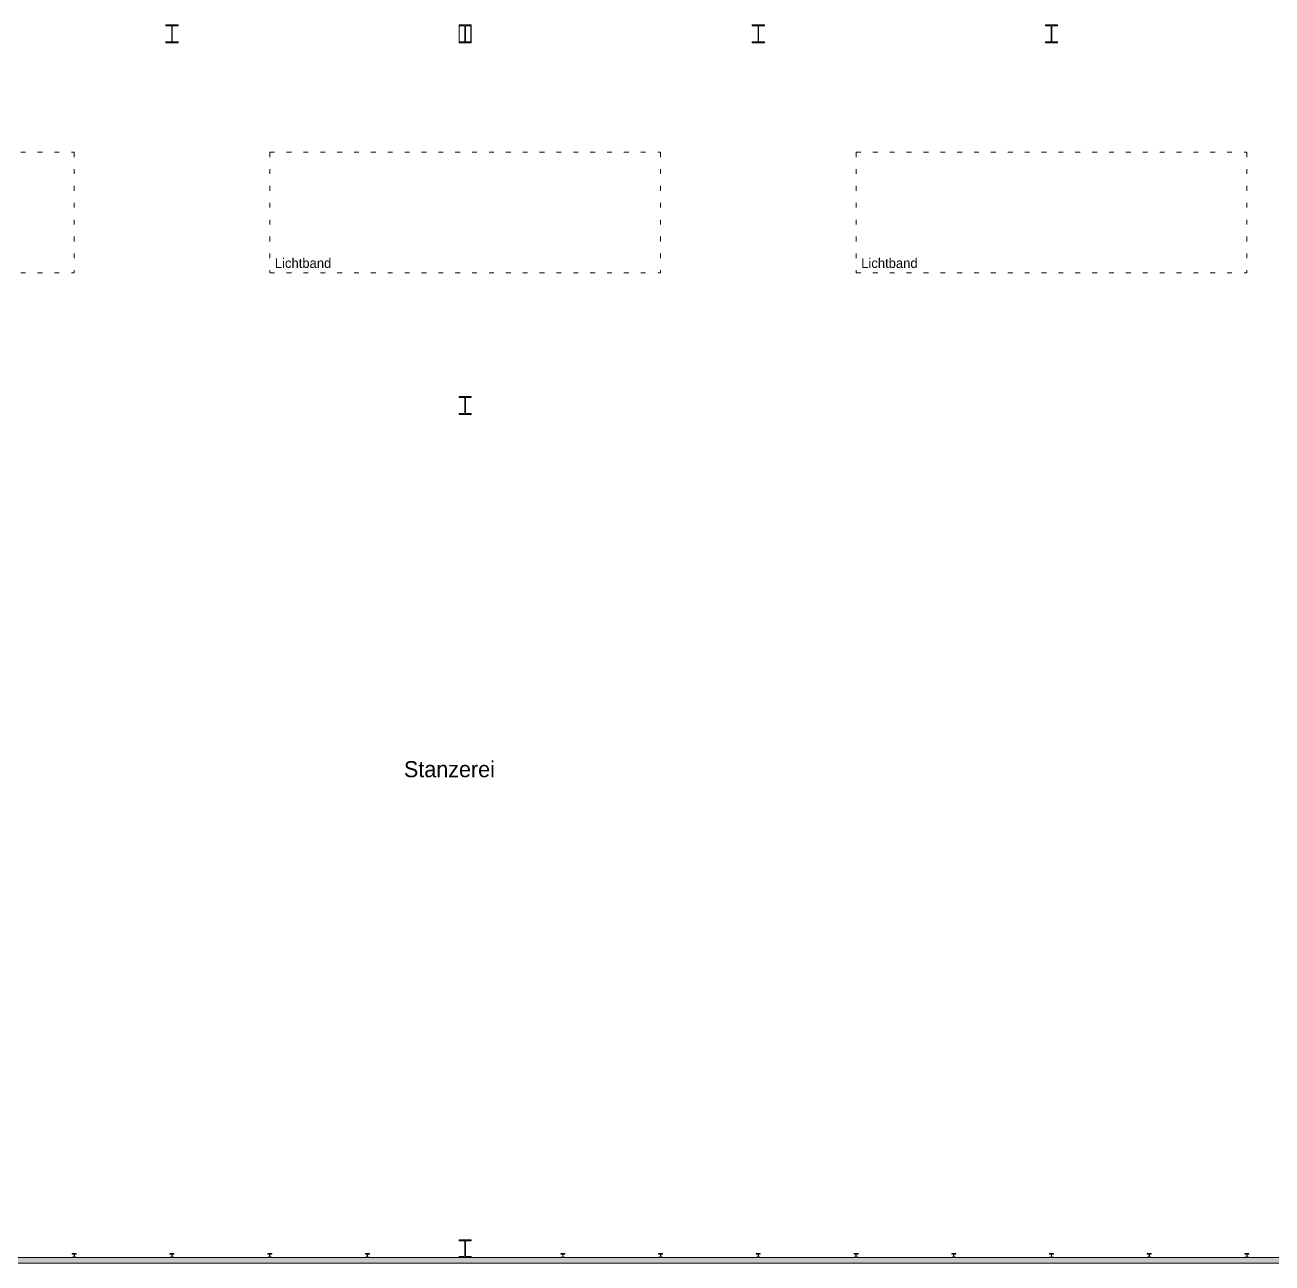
# Model space of a CAD drawing. Header units: inches. Extents: x 57357 to 155319, y 32663 to 109116.
# Drawn here: x 97785 to 128840, y 42773 to 73608 of the extents above; entities that cross this region are included whole.
import ezdxf

# ---------------------------------------------------------------- set-up
doc = ezdxf.new("R2010")
doc.units = ezdxf.units.IN
doc.header["$LTSCALE"] = 300
doc.header["$MEASUREMENT"] = 0
doc.linetypes.add('Achse', pattern=[0.47, 0.01, -0.16, 0.3])
doc.linetypes.add('Punktlinie', pattern=[1.4, 0.4, -1])
doc.layers.add('Grundebene', color=7, linetype='Continuous')
doc.styles.add('ARIAL', font='arial.ttf', dxfattribs={"height": 0.2})

msp = doc.modelspace()

# ---------------------------------------------------------------- hatches: boundary and pattern name
at = {"layer": 'Grundebene', "true_color": 0x000000, "transparency": 33554687}
msp.add_hatch(color=18, dxfattribs=at).paths.add_polyline_path([(81847, 42913), (135397, 42913), (135397, 42773), (81847, 42773)], flags=0)

# ---------------------------------------------------------------- linework, layer by layer
at = {"layer": 'Grundebene', "color": 18, "linetype": 'Continuous', "lineweight": 13, "true_color": 0x000000}
for p, q in [((101597, 73608), (101297, 73608)), ((101297, 73608), (101297, 73582)), ((101597, 73582), (101597, 73608)), ((108897, 73608), (108597, 73608)), ((108597, 73608), (108597, 73582)), ((108897, 73582), (108897, 73608)), ((116197, 73608), (115897, 73608)), ((115897, 73608), (115897, 73582)), ((116197, 73582), (116197, 73608)), ((123497, 73608), (123197, 73608)), ((123197, 73608), (123197, 73582)), ((123497, 73582), (123497, 73608)), ((101297, 73582), (101426, 73582)), ((101440, 73568), (101440, 73198)), ((101454, 73198), (101454, 73568)), ((101468, 73582), (101597, 73582)), ((108597, 73582), (108726, 73582)), ((108597, 73582), (108597, 73184)), ((108602, 73582), (108602, 73184)), ((108740, 73568), (108740, 73198)), ((108754, 73198), (108754, 73568)), ((108768, 73582), (108897, 73582)), ((108892, 73582), (108892, 73184)), ((108897, 73582), (108897, 73184)), ((115897, 73582), (116026, 73582)), ((116040, 73568), (116040, 73198)), ((116054, 73198), (116054, 73568)), ((116068, 73582), (116197, 73582)), ((123197, 73582), (123326, 73582)), ((123340, 73568), (123340, 73198)), ((123354, 73198), (123354, 73568)), ((123368, 73582), (123497, 73582)), ((101426, 73184), (101297, 73184)), ((101297, 73184), (101297, 73158)), ((101297, 73158), (101597, 73158)), ((101597, 73184), (101468, 73184)), ((101597, 73158), (101597, 73184)), ((108726, 73184), (108597, 73184)), ((108597, 73184), (108597, 73158)), ((108597, 73158), (108897, 73158)), ((108897, 73184), (108768, 73184)), ((108897, 73158), (108897, 73184)), ((116026, 73184), (115897, 73184)), ((115897, 73184), (115897, 73158)), ((115897, 73158), (116197, 73158)), ((116197, 73184), (116068, 73184)), ((116197, 73158), (116197, 73184)), ((123326, 73184), (123197, 73184)), ((123197, 73184), (123197, 73158)), ((123197, 73158), (123497, 73158)), ((123497, 73184), (123368, 73184)), ((123497, 73158), (123497, 73184)), ((108897, 64358), (108597, 64358)), ((108597, 64358), (108597, 64332)), ((108597, 64332), (108726, 64332)), ((108740, 64318), (108740, 63948)), ((108754, 63948), (108754, 64318)), ((108768, 64332), (108897, 64332)), ((108897, 64332), (108897, 64358)), ((108726, 63934), (108597, 63934)), ((108597, 63934), (108597, 63908)), ((108597, 63908), (108897, 63908)), ((108897, 63934), (108768, 63934)), ((108897, 63908), (108897, 63934)), ((108897, 43353), (108597, 43353)), ((108597, 43353), (108597, 43327)), ((108597, 43327), (108726, 43327)), ((108740, 43313), (108740, 42953)), ((108754, 42953), (108754, 43313)), ((108768, 43327), (108897, 43327)), ((108897, 43327), (108897, 43353)), ((135397, 42913), (81847, 42913)), ((99064, 43008), (98964, 43008)), ((98964, 43008), (98964, 42998)), ((98964, 42998), (99005, 42998)), ((99005, 42918), (98964, 42918)), ((98964, 42918), (98964, 42908)), ((98964, 42908), (99064, 42908)), ((99011, 42992), (99011, 42924)), ((99017, 42924), (99017, 42992)), ((99023, 42998), (99064, 42998)), ((99064, 42918), (99023, 42918)), ((99064, 42998), (99064, 43008)), ((99064, 42908), (99064, 42918)), ((101497, 43008), (101397, 43008)), ((101397, 43008), (101397, 42998)), ((101397, 42998), (101438, 42998)), ((101438, 42918), (101397, 42918)), ((101397, 42918), (101397, 42908)), ((101397, 42908), (101497, 42908)), ((101444, 42992), (101444, 42924)), ((101450, 42924), (101450, 42992)), ((101456, 42998), (101497, 42998)), ((101497, 42918), (101456, 42918)), ((101497, 42998), (101497, 43008)), ((101497, 42908), (101497, 42918)), ((103931, 43008), (103831, 43008)), ((103831, 43008), (103831, 42998)), ((103831, 42998), (103872, 42998)), ((103872, 42918), (103831, 42918)), ((103831, 42918), (103831, 42908)), ((103831, 42908), (103931, 42908)), ((103878, 42992), (103878, 42924)), ((103884, 42924), (103884, 42992)), ((103890, 42998), (103931, 42998)), ((103931, 42918), (103890, 42918)), ((103931, 42998), (103931, 43008)), ((103931, 42908), (103931, 42918)), ((106364, 43008), (106264, 43008)), ((106264, 43008), (106264, 42998)), ((106264, 42998), (106305, 42998)), ((106305, 42918), (106264, 42918)), ((106264, 42918), (106264, 42908)), ((106264, 42908), (106364, 42908)), ((106311, 42992), (106311, 42924)), ((106317, 42924), (106317, 42992)), ((106323, 42998), (106364, 42998)), ((106364, 42918), (106323, 42918)), ((106364, 42998), (106364, 43008)), ((106364, 42908), (106364, 42918)), ((108726, 42939), (108597, 42939)), ((108597, 42939), (108597, 42913)), ((108597, 42913), (108897, 42913)), ((108897, 42939), (108768, 42939)), ((108897, 42913), (108897, 42939)), ((111230, 43008), (111130, 43008)), ((111130, 43008), (111130, 42998)), ((111130, 42998), (111171, 42998)), ((111171, 42918), (111130, 42918)), ((111130, 42918), (111130, 42908)), ((111130, 42908), (111230, 42908)), ((111177, 42992), (111177, 42924)), ((111183, 42924), (111183, 42992)), ((111189, 42998), (111230, 42998)), ((111230, 42918), (111189, 42918)), ((111230, 42998), (111230, 43008)), ((111230, 42908), (111230, 42918)), ((113664, 43008), (113564, 43008)), ((113564, 43008), (113564, 42998)), ((113564, 42998), (113605, 42998)), ((113605, 42918), (113564, 42918)), ((113564, 42918), (113564, 42908)), ((113564, 42908), (113664, 42908)), ((113611, 42992), (113611, 42924)), ((113617, 42924), (113617, 42992)), ((113623, 42998), (113664, 42998)), ((113664, 42918), (113623, 42918)), ((113664, 42998), (113664, 43008)), ((113664, 42908), (113664, 42918)), ((116097, 43008), (115997, 43008)), ((115997, 43008), (115997, 42998)), ((115997, 42998), (116038, 42998)), ((116038, 42918), (115997, 42918)), ((115997, 42918), (115997, 42908)), ((115997, 42908), (116097, 42908)), ((116044, 42992), (116044, 42924)), ((116050, 42924), (116050, 42992)), ((116056, 42998), (116097, 42998)), ((116097, 42918), (116056, 42918)), ((116097, 42998), (116097, 43008)), ((116097, 42908), (116097, 42918)), ((118531, 43008), (118431, 43008)), ((118431, 43008), (118431, 42998)), ((118431, 42998), (118472, 42998)), ((118472, 42918), (118431, 42918)), ((118431, 42918), (118431, 42908)), ((118431, 42908), (118531, 42908)), ((118478, 42992), (118478, 42924)), ((118484, 42924), (118484, 42992)), ((118490, 42998), (118531, 42998)), ((118531, 42918), (118490, 42918)), ((118531, 42998), (118531, 43008)), ((118531, 42908), (118531, 42918)), ((120964, 43008), (120864, 43008)), ((120864, 43008), (120864, 42998)), ((120864, 42998), (120905, 42998)), ((120905, 42918), (120864, 42918)), ((120864, 42918), (120864, 42908)), ((120864, 42908), (120964, 42908)), ((120911, 42992), (120911, 42924)), ((120917, 42924), (120917, 42992)), ((120923, 42998), (120964, 42998)), ((120964, 42918), (120923, 42918)), ((120964, 42998), (120964, 43008)), ((120964, 42908), (120964, 42918)), ((123397, 43008), (123297, 43008)), ((123297, 43008), (123297, 42998)), ((123297, 42998), (123338, 42998)), ((123338, 42918), (123297, 42918)), ((123297, 42918), (123297, 42908)), ((123297, 42908), (123397, 42908)), ((123344, 42992), (123344, 42924)), ((123350, 42924), (123350, 42992)), ((123356, 42998), (123397, 42998)), ((123397, 42918), (123356, 42918)), ((123397, 42998), (123397, 43008)), ((123397, 42908), (123397, 42918)), ((125831, 43008), (125731, 43008)), ((125731, 43008), (125731, 42998)), ((125731, 42998), (125772, 42998)), ((125772, 42918), (125731, 42918)), ((125731, 42918), (125731, 42908)), ((125731, 42908), (125831, 42908)), ((125778, 42992), (125778, 42924)), ((125784, 42924), (125784, 42992)), ((125790, 42998), (125831, 42998)), ((125831, 42918), (125790, 42918)), ((125831, 42998), (125831, 43008)), ((125831, 42908), (125831, 42918)), ((128264, 43008), (128164, 43008)), ((128164, 43008), (128164, 42998)), ((128164, 42998), (128205, 42998)), ((128205, 42918), (128164, 42918)), ((128164, 42918), (128164, 42908)), ((128164, 42908), (128264, 42908)), ((128211, 42992), (128211, 42924)), ((128217, 42924), (128217, 42992)), ((128223, 42998), (128264, 42998)), ((128264, 42918), (128223, 42918)), ((128264, 42998), (128264, 43008)), ((128264, 42908), (128264, 42918)), ((81847, 42773), (135397, 42773))]:
    msp.add_line(p, q, dxfattribs=at)
at = {"layer": 'Grundebene', "color": 18, "linetype": 'Punktlinie', "lineweight": 13, "true_color": 0x000000}
for p, q in [((89281, 70437), (99014, 70437)), ((99014, 70437), (99014, 67437)), ((103881, 70437), (103881, 67437)), ((103881, 70437), (113614, 70437)), ((113614, 70437), (113614, 67437)), ((118481, 70437), (118481, 67437)), ((118481, 70437), (128214, 70437)), ((128214, 70437), (128214, 67437)), ((89281, 67437), (99014, 67437)), ((103881, 67437), (113614, 67437)), ((118481, 67437), (128214, 67437))]:
    msp.add_line(p, q, dxfattribs=at)
at = {"layer": 'Grundebene', "color": 18, "linetype": 'Achse', "lineweight": 13, "true_color": 0x000000}
for p, q in [((95359, 42913), (109359, 42913)), ((109394, 42913), (123394, 42913)), ((123397, 42913), (137397, 42913))]:
    msp.add_line(p, q, dxfattribs=at)
at = {"layer": 'Grundebene', "color": 18, "linetype": 'Continuous', "lineweight": 13, "true_color": 0x000000}
for centre, radius, start, end in [((101426, 73568), 14, 360, 90), ((101468, 73568), 14, 90, 180), ((108726, 73568), 14, 360, 90), ((108768, 73568), 14, 90, 180), ((116026, 73568), 14, 360, 90), ((116068, 73568), 14, 90, 180), ((123326, 73568), 14, 360, 90), ((123368, 73568), 14, 90, 180), ((101426, 73198), 14, 270, 0), ((101468, 73198), 14, 180, 270), ((108726, 73198), 14, 270, 360), ((108768, 73198), 14, 180, 270), ((116026, 73198), 14, 270, 360), ((116068, 73198), 14, 180, 270), ((123326, 73198), 14, 270, 360), ((123368, 73198), 14, 180, 270), ((108726, 64318), 14, 360, 90), ((108768, 64318), 14, 90, 180), ((108726, 63948), 14, 270, 360), ((108768, 63948), 14, 180, 270), ((108726, 43313), 14, 360, 90), ((108768, 43313), 14, 90, 180), ((99005, 42992), 6, 360, 90), ((99005, 42924), 6, 270, 0), ((99023, 42992), 6, 90, 180), ((99023, 42924), 6, 180, 270), ((101438, 42992), 6, 360, 90), ((101438, 42924), 6, 270, 0), ((101456, 42992), 6, 90, 180), ((101456, 42924), 6, 180, 270), ((103872, 42992), 6, 360, 90), ((103872, 42924), 6, 270, 0), ((103890, 42992), 6, 90, 180), ((103890, 42924), 6, 180, 270), ((106305, 42992), 6, 360, 90), ((106305, 42924), 6, 270, 0), ((106323, 42992), 6, 90, 180), ((106323, 42924), 6, 180, 270), ((108726, 42953), 14, 270, 360), ((108768, 42953), 14, 180, 270), ((111171, 42992), 6, 360, 90), ((111171, 42924), 6, 270, 0), ((111189, 42992), 6, 90, 180), ((111189, 42924), 6, 180, 270), ((113605, 42992), 6, 360, 90), ((113605, 42924), 6, 270, 0), ((113623, 42992), 6, 90, 180), ((113623, 42924), 6, 180, 270), ((116038, 42992), 6, 360, 90), ((116038, 42924), 6, 270, 0), ((116056, 42992), 6, 90, 180), ((116056, 42924), 6, 180, 270), ((118472, 42992), 6, 360, 90), ((118472, 42924), 6, 270, 0), ((118490, 42992), 6, 90, 180), ((118490, 42924), 6, 180, 270), ((120905, 42992), 6, 360, 90), ((120905, 42924), 6, 270, 0), ((120923, 42992), 6, 90, 180), ((120923, 42924), 6, 180, 270), ((123338, 42992), 6, 360, 90), ((123338, 42924), 6, 270, 0), ((123356, 42992), 6, 90, 180), ((123356, 42924), 6, 180, 270), ((125772, 42992), 6, 360, 90), ((125772, 42924), 6, 270, 0), ((125790, 42992), 6, 90, 180), ((125790, 42924), 6, 180, 270), ((128205, 42992), 6, 360, 90), ((128205, 42924), 6, 270, 0), ((128223, 42992), 6, 90, 180), ((128223, 42924), 6, 180, 270)]:
    msp.add_arc(centre, radius, start, end, dxfattribs=at)

# ---------------------------------------------------------------- texts
at = {"layer": 'Grundebene', "color": 18, "lineweight": 18, "true_color": 0x000000, "style": 'ARIAL'}
for s, height, width, p in [('Lichtband', 240, 0.966786, (104008, 67556)), ('Lichtband', 240, 0.966786, (118608, 67556)), ('Stanzerei', 400, 0.959708, (107223, 54872))]:
    msp.add_text(s, height=height, dxfattribs=dict(at, width=width)).set_placement(p)

doc.saveas('drawing.dxf')
